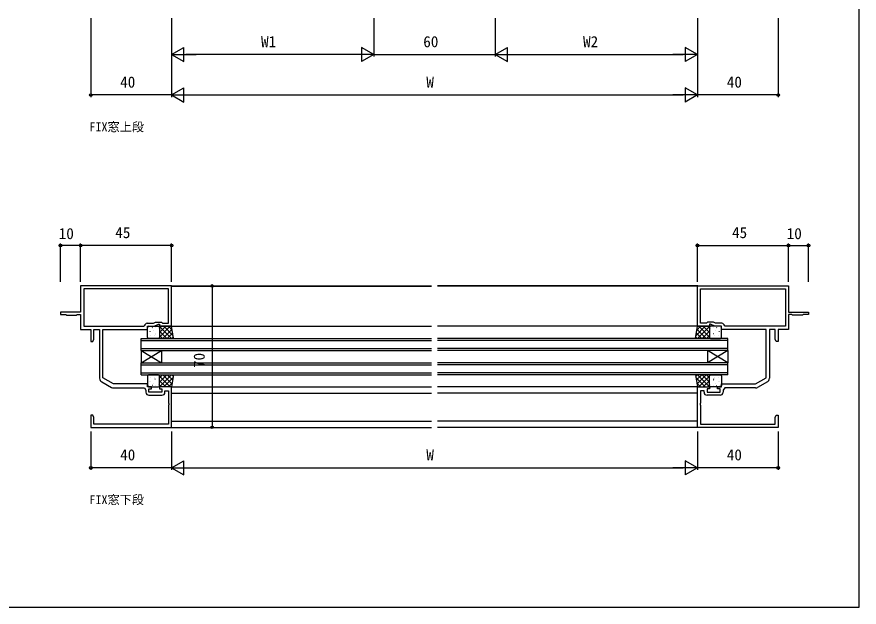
# Model space of a CAD drawing. Units: millimetres, scale not verified. Extents: x -437 to 438, y -344 to 341.
# Drawn here: x 21.8 to 438.3, y -343.6 to -51.4 of the extents above; entities that cross this region are included whole.
import ezdxf
from ezdxf.enums import TextEntityAlignment as Align

# ---------------------------------------------------------------- set-up
doc = ezdxf.new("R2010")
doc.units = ezdxf.units.MM
doc.header["$LTSCALE"] = 2
for name, color, linetype in [('0-1_USER1', 3, 'Continuous'), ('0-2_YKK_11', 7, 'Continuous'), ('0-3_YKK_12', 2, 'Continuous'), ('0-4_YKK_13', 4, 'Continuous'), ('0-6_YKK_D', 6, 'Continuous'), ('0-7_YKK_ZWAK', 7, 'Continuous')]:
    doc.layers.add(name, color=color, linetype=linetype)
doc.styles.add('ＭＳ ゴシック', font='')
doc.styles.get('ＭＳ ゴシック').set_extended_font_data('MS Gothic')

msp = doc.modelspace()

# ---------------------------------------------------------------- linework, layer by layer
at = {"layer": '0-2_YKK_11'}
for p, q in [((63.7, -232.063), (68.496, -234.832)), ((392.9, -232.063), (388.104, -234.832)), ((87.1, -238.7), (93.5, -238.7)), ((369.5, -238.7), (363.1, -238.7))]:
    msp.add_line(p, q, dxfattribs=at)
for points in [[(98.3, -184.6), (53.3, -184.6), (53.3, -197.6), (43.3, -197.6), (43.3, -198.8), (46, -198.8), (46.3, -199.1), (51.3, -199.1), (51.6, -198.8), (53.3, -198.8), (53.3, -206.1), (58.3, -206.1), (58.3, -212.1), (59.27, -212.1), (59.9, -211.009), (59.9, -206.1), (62.7, -206.1), (62.7, -230.331)], [(96.8, -186.1), (54.8, -186.1), (54.8, -204.6), (84.5, -204.6), (84.795, -204.35)], [(95, -237.2), (95, -236.6), (96.8, -236.6), (96.8, -242.642), (96.92, -242.825), (96.92, -243.375), (96.8, -243.558), (96.8, -253.1), (59.9, -253.1), (59.9, -249.691), (59.27, -248.6), (58.3, -248.6), (58.3, -254.6), (98.3, -254.6), (98.3, -234.6), (92.3, -234.6), (92.3, -235.6), (93.5, -235.6), (93.5, -237.2), (87.1, -237.2), (87.1, -235.6), (88.3, -235.6), (88.3, -234.6), (86.3, -234.6), (86.3, -233.1), (69.496, -233.1), (64.3, -230.1), (64.3, -206.1), (86.3, -206.1), (86.3, -204.6), (89.655, -204.6), (91.8, -203.6), (92.3, -203.6), (92.3, -204.6), (98.3, -204.6), (98.3, -184.6)], [(86.274, -203.1), (89.323, -203.1), (90.395, -202.6), (93.3, -202.6), (93.8, -203.1), (96.8, -203.1), (96.8, -186.1)], [(358.3, -184.6), (403.3, -184.6), (403.3, -197.6), (413.3, -197.6), (413.3, -198.8), (410.6, -198.8), (410.3, -199.1), (405.3, -199.1), (405, -198.8), (403.3, -198.8), (403.3, -206.1), (398.3, -206.1), (398.3, -212.1), (397.33, -212.1), (396.7, -211.009), (396.7, -206.1), (393.9, -206.1), (393.9, -230.331)], [(361.6, -237.2), (361.6, -236.6), (359.8, -236.6), (359.8, -242.642), (359.68, -242.825), (359.68, -243.375), (359.8, -243.558), (359.8, -253.1), (396.7, -253.1), (396.7, -249.691), (397.33, -248.6), (398.3, -248.6), (398.3, -254.6), (358.3, -254.6), (358.3, -234.6), (364.3, -234.6), (364.3, -235.6), (363.1, -235.6), (363.1, -237.2), (369.5, -237.2), (369.5, -235.6), (368.3, -235.6), (368.3, -234.6), (370.3, -234.6), (370.3, -233.1), (387.104, -233.1), (392.3, -230.1), (392.3, -206.1), (370.3, -206.1), (370.3, -204.6), (366.945, -204.6), (364.8, -203.6), (364.3, -203.6), (364.3, -204.6), (358.3, -204.6), (358.3, -184.6)], [(359.8, -186.1), (401.8, -186.1), (401.8, -204.6), (372.1, -204.6), (371.804, -204.35)], [(370.325, -203.1), (367.277, -203.1), (366.205, -202.6), (363.3, -202.6), (362.8, -203.1), (359.8, -203.1), (359.8, -186.1)], [(69.496, -235.1), (84.8, -235.1), (85.6, -236.243), (85.6, -237.2)], [(387.104, -235.1), (371.8, -235.1), (371, -236.243), (371, -237.2)]]:
    msp.add_lwpolyline(points, dxfattribs=at)
for centre, radius, start, end in [((86.274, -204.6), 1.5, 90.00001, 170.40592), ((370.325, -204.6), 1.5, 9.59408, 89.99999), ((64.7, -230.331), 2, 179.99998, 240.00001), ((391.9, -230.331), 2, 299.99999, 0.00002), ((69.496, -233.1), 2, 240, 270.00002), ((87.1, -237.2), 1.5, 180.00001, 269.99999), ((93.5, -237.2), 1.5, 270.00001, 359.99999), ((363.1, -237.2), 1.5, 180.00001, 269.99999), ((369.5, -237.2), 1.5, 270.00001, 359.99999), ((387.104, -233.1), 2, 269.99998, 300)]:
    msp.add_arc(centre, radius, start, end, dxfattribs=at)
at = {"layer": '0-3_YKK_12'}
for p, q in [((98, -184.6), (226.8, -184.6)), ((98.3, -184.8), (226.8, -184.8)), ((358.6, -184.6), (229.8, -184.6)), ((358.3, -184.8), (229.8, -184.8)), ((98.1, -204.6), (226.8, -204.6)), ((358.5, -204.6), (229.8, -204.6)), ((83.3, -216.6), (83.3, -210.6)), ((83.3, -210.6), (226.8, -210.6)), ((83.3, -211.6), (226.8, -211.6)), ((373.3, -210.6), (229.8, -210.6)), ((373.3, -211.6), (229.8, -211.6)), ((373.3, -216.6), (373.3, -210.6)), ((83.3, -215.6), (226.8, -215.6)), ((83.3, -216.6), (83.3, -222.6)), ((83.3, -216.6), (93.3, -222.6)), ((83.3, -222.6), (93.3, -216.6)), ((83.3, -216.6), (226.8, -216.6)), ((93.3, -216.6), (93.3, -222.6)), ((373.3, -215.6), (229.8, -215.6)), ((373.3, -216.6), (229.8, -216.6)), ((363.3, -216.6), (363.3, -222.6)), ((373.3, -216.6), (363.3, -222.6)), ((373.3, -222.6), (363.3, -216.6)), ((373.3, -216.6), (373.3, -222.6)), ((83.3, -228.6), (83.3, -222.6)), ((83.3, -222.6), (226.8, -222.6)), ((83.3, -223.6), (226.8, -223.6)), ((373.3, -222.6), (229.8, -222.6)), ((373.3, -223.6), (229.8, -223.6)), ((373.3, -228.6), (373.3, -222.6)), ((83.3, -227.6), (226.8, -227.6)), ((83.3, -228.6), (226.8, -228.6)), ((373.3, -227.6), (229.8, -227.6)), ((373.3, -228.6), (229.8, -228.6)), ((98.1, -234.6), (226.8, -234.6)), ((358.5, -234.6), (229.8, -234.6)), ((98.3, -237.6), (226.8, -237.6)), ((358.3, -237.6), (229.8, -237.6)), ((98.3, -251.6), (226.8, -251.6)), ((358.3, -251.6), (229.8, -251.6)), ((98, -254.6), (226.8, -254.6)), ((358.6, -254.6), (229.8, -254.6))]:
    msp.add_line(p, q, dxfattribs=at)
at = {"layer": '0-4_YKK_13'}
for p, q in [((86.3, -210.1), (86.3, -205.1)), ((86.8, -204.6), (91.8, -204.6)), ((86.864, -205.044), (86.84, -205.088)), ((87.598, -207.069), (87.574, -207.113)), ((88.018, -207.383), (88.01, -207.389)), ((88.808, -205.236), (88.72, -205.283)), ((89.488, -206.478), (89.464, -206.522)), ((90.223, -205.408), (90.215, -205.415)), ((90.333, -208.126), (90.245, -208.172)), ((91.679, -205.835), (91.655, -205.878)), ((92.112, -207.911), (92.088, -207.955)), ((92.205, -207.227), (92.198, -207.234)), ((97.634, -204.6), (92.3, -209.934)), ((95.389, -204.6), (92.3, -207.689)), ((93.144, -204.6), (92.3, -205.444)), ((98.202, -210.6), (92.3, -204.698)), ((92.3, -205.1), (92.3, -210.1)), ((95.957, -210.6), (92.3, -206.943)), ((98.526, -205.954), (93.879, -210.6)), ((99.071, -209.224), (94.447, -204.6)), ((98.846, -207.878), (96.124, -210.6)), ((98.622, -206.53), (96.692, -204.6)), ((357.529, -209.224), (362.153, -204.6)), ((357.754, -207.878), (360.476, -210.6)), ((357.978, -206.53), (359.908, -204.6)), ((358.074, -205.954), (362.721, -210.6)), ((358.398, -210.6), (364.3, -204.698)), ((358.966, -204.6), (364.3, -209.934)), ((360.643, -210.6), (364.3, -206.943)), ((361.211, -204.6), (364.3, -207.689)), ((363.456, -204.6), (364.3, -205.444)), ((364.3, -205.1), (364.3, -210.1)), ((364.395, -207.227), (364.402, -207.234)), ((364.488, -207.911), (364.512, -207.955)), ((369.8, -204.6), (364.8, -204.6)), ((364.921, -205.835), (364.945, -205.878)), ((366.267, -208.126), (366.355, -208.172)), ((366.377, -205.408), (366.385, -205.415)), ((367.112, -206.478), (367.136, -206.522)), ((367.792, -205.236), (367.88, -205.283)), ((368.582, -207.383), (368.59, -207.389)), ((369.002, -207.069), (369.026, -207.113)), ((369.736, -205.044), (369.76, -205.088)), ((370.3, -210.1), (370.3, -205.1)), ((91.8, -210.6), (86.8, -210.6)), ((88.03, -209.145), (88.006, -209.189)), ((90.038, -209.169), (90.03, -209.175)), ((90.222, -208.502), (90.198, -208.546)), ((90.654, -210.579), (90.643, -210.6)), ((93.712, -210.6), (92.3, -209.188)), ((99.167, -209.802), (98.37, -210.6)), ((357.433, -209.802), (358.23, -210.6)), ((362.888, -210.6), (364.3, -209.188)), ((364.8, -210.6), (369.8, -210.6)), ((365.946, -210.579), (365.957, -210.6)), ((366.378, -208.502), (366.402, -208.546)), ((366.562, -209.169), (366.57, -209.175)), ((368.57, -209.145), (368.594, -209.189)), ((86.3, -229.1), (86.3, -234.1)), ((91.8, -228.6), (86.8, -228.6)), ((90.654, -228.621), (90.643, -228.6)), ((98.202, -228.6), (92.3, -234.502)), ((95.957, -228.6), (92.3, -232.257)), ((93.712, -228.6), (92.3, -230.012)), ((92.3, -234.1), (92.3, -229.1)), ((98.526, -233.246), (93.879, -228.6)), ((98.846, -231.322), (96.124, -228.6)), ((99.167, -229.398), (98.37, -228.6)), ((357.433, -229.398), (358.23, -228.6)), ((357.754, -231.322), (360.476, -228.6)), ((358.074, -233.246), (362.721, -228.6)), ((358.398, -228.6), (364.3, -234.502)), ((360.643, -228.6), (364.3, -232.257)), ((362.888, -228.6), (364.3, -230.012)), ((364.3, -234.1), (364.3, -229.1)), ((364.8, -228.6), (369.8, -228.6)), ((365.946, -228.621), (365.957, -228.6)), ((370.3, -229.1), (370.3, -234.1)), ((87.598, -232.131), (87.574, -232.087)), ((88.03, -230.055), (88.006, -230.011)), ((88.018, -231.817), (88.01, -231.811)), ((89.488, -232.722), (89.464, -232.678)), ((90.038, -230.031), (90.03, -230.025)), ((90.222, -230.698), (90.198, -230.654)), ((90.333, -231.074), (90.245, -231.028)), ((92.112, -231.289), (92.088, -231.245)), ((92.205, -231.973), (92.198, -231.966)), ((97.634, -234.6), (92.3, -229.266)), ((95.389, -234.6), (92.3, -231.511)), ((99.071, -229.976), (94.447, -234.6)), ((98.622, -232.67), (96.692, -234.6)), ((357.529, -229.976), (362.153, -234.6)), ((357.978, -232.67), (359.908, -234.6)), ((358.966, -234.6), (364.3, -229.266)), ((361.211, -234.6), (364.3, -231.511)), ((364.395, -231.973), (364.402, -231.966)), ((364.488, -231.289), (364.512, -231.245)), ((366.267, -231.074), (366.355, -231.028)), ((366.378, -230.698), (366.402, -230.654)), ((366.562, -230.031), (366.57, -230.025)), ((367.112, -232.722), (367.136, -232.678)), ((368.57, -230.055), (368.594, -230.011)), ((368.582, -231.817), (368.59, -231.811)), ((369.002, -232.131), (369.026, -232.087)), ((86.8, -234.6), (91.8, -234.6)), ((86.864, -234.156), (86.84, -234.112)), ((88.808, -233.964), (88.72, -233.917)), ((90.223, -233.792), (90.215, -233.785)), ((91.679, -233.365), (91.655, -233.322)), ((93.144, -234.6), (92.3, -233.756)), ((363.456, -234.6), (364.3, -233.756)), ((369.8, -234.6), (364.8, -234.6)), ((364.921, -233.365), (364.945, -233.322)), ((366.377, -233.792), (366.385, -233.785)), ((367.792, -233.964), (367.88, -233.917)), ((369.736, -234.156), (369.76, -234.112))]:
    msp.add_line(p, q, dxfattribs=at)
for points in [[(99.3, -210.6), (98.3, -204.6), (92.3, -204.6), (92.3, -210.6)], [(357.3, -210.6), (358.3, -204.6), (364.3, -204.6), (364.3, -210.6)], [(99.3, -228.6), (98.3, -234.6), (92.3, -234.6), (92.3, -228.6)], [(357.3, -228.6), (358.3, -234.6), (364.3, -234.6), (364.3, -228.6)]]:
    msp.add_lwpolyline(points, close=True, dxfattribs=at)
for centre, start, end in [((86.8, -205.1), 90, 180), ((91.8, -205.1), 0, 90), ((364.8, -205.1), 90, 180), ((369.8, -205.1), 0, 90), ((86.8, -210.1), 180, 270), ((91.8, -210.1), 270, 0), ((364.8, -210.1), 180, 270), ((369.8, -210.1), 270, 0), ((86.8, -229.1), 90, 180), ((91.8, -229.1), 0, 90), ((364.8, -229.1), 90, 180), ((369.8, -229.1), 0, 90), ((86.8, -234.1), 180, 270), ((91.8, -234.1), 270, 0), ((364.8, -234.1), 180, 270), ((369.8, -234.1), 270, 0)]:
    msp.add_arc(centre, 0.5, start, end, dxfattribs=at)
at = {"layer": '0-6_YKK_D'}
for p, q in [((58.3, -52.1), (58.3, -91.1)), ((98.3, -52.1), (98.3, -91.1)), ((98.3, -52.1), (98.3, -71.1)), ((98.3, -52.1), (98.3, -91.1)), ((198.3, -52.1), (198.3, -71.1)), ((198.3, -52.1), (198.3, -71.1)), ((258.3, -52.1), (258.3, -71.1)), ((258.3, -52.1), (258.3, -71.1)), ((358.3, -52.1), (358.3, -91.1)), ((358.3, -52.1), (358.3, -71.1)), ((358.3, -52.1), (358.3, -91.1)), ((398.3, -52.1), (398.3, -91.1)), ((98.3, -70.1), (104.362, -66.6)), ((104.362, -73.6), (104.362, -66.6)), ((198.3, -70.1), (192.238, -66.6)), ((192.238, -66.6), (192.238, -73.6)), ((258.3, -70.1), (264.362, -66.6)), ((264.362, -73.6), (264.362, -66.6)), ((358.3, -70.1), (352.238, -66.6)), ((352.238, -66.6), (352.238, -73.6)), ((98.3, -70.1), (104.362, -73.6)), ((98.3, -70.1), (110.424, -70.1)), ((191.3, -70.1), (105.3, -70.1)), ((198.3, -70.1), (186.176, -70.1)), ((198.3, -70.1), (192.238, -73.6)), ((198.3, -70.1), (258.3, -70.1)), ((258.3, -70.1), (264.362, -73.6)), ((258.3, -70.1), (270.424, -70.1)), ((265.3, -70.1), (351.3, -70.1)), ((358.3, -70.1), (346.176, -70.1)), ((358.3, -70.1), (352.238, -73.6)), ((98.3, -90.1), (104.362, -86.6)), ((104.362, -93.6), (104.362, -86.6)), ((358.3, -90.1), (352.238, -86.6)), ((352.238, -86.6), (352.238, -93.6)), ((98.3, -90.1), (58.3, -90.1)), ((98.3, -90.1), (104.362, -93.6)), ((98.3, -90.1), (110.424, -90.1)), ((105.3, -90.1), (351.3, -90.1)), ((358.3, -90.1), (346.176, -90.1)), ((358.3, -90.1), (352.238, -93.6)), ((398.3, -90.1), (358.3, -90.1)), ((43.3, -182.6), (43.3, -163.6)), ((53.3, -164.6), (43.3, -164.6)), ((53.3, -182.6), (53.3, -163.6)), ((53.3, -182.6), (53.3, -163.6)), ((98.3, -164.6), (53.3, -164.6)), ((98.3, -182.6), (98.3, -163.6)), ((358.3, -182.6), (358.3, -163.6)), ((358.3, -164.6), (403.3, -164.6)), ((403.3, -182.6), (403.3, -163.6)), ((403.3, -182.6), (403.3, -163.6)), ((403.3, -164.6), (413.3, -164.6)), ((413.3, -182.6), (413.3, -163.6)), ((118.3, -184.6), (118.3, -254.6)), ((58.3, -256.6), (58.3, -275.6)), ((98.3, -256.6), (98.3, -275.6)), ((98.3, -256.6), (98.3, -275.6)), ((358.3, -256.6), (358.3, -275.6)), ((358.3, -256.6), (358.3, -275.6)), ((398.3, -256.6), (398.3, -275.6)), ((98.3, -274.6), (58.3, -274.6)), ((98.3, -274.6), (104.362, -271.1)), ((98.3, -274.6), (104.362, -278.1)), ((98.3, -274.6), (110.424, -274.6)), ((104.362, -278.1), (104.362, -271.1)), ((105.3, -274.6), (351.3, -274.6)), ((358.3, -274.6), (346.176, -274.6)), ((358.3, -274.6), (352.238, -271.1)), ((352.238, -271.1), (352.238, -278.1)), ((358.3, -274.6), (352.238, -278.1)), ((398.3, -274.6), (358.3, -274.6))]:
    msp.add_line(p, q, dxfattribs=at)
for centre in [(58.3, -90.1), (398.3, -90.1), (43.3, -164.6), (53.3, -164.6), (53.3, -164.6), (98.3, -164.6), (358.3, -164.6), (403.3, -164.6), (403.3, -164.6), (413.3, -164.6), (118.3, -184.6), (118.3, -254.6), (58.3, -274.6), (398.3, -274.6)]:
    msp.add_circle(centre, 0.637, dxfattribs=at)
at = {"layer": '0-7_YKK_ZWAK'}
msp.add_lwpolyline([(-436.7, -343.6), (438.3, -343.6), (438.3, 306.4)], dxfattribs=at)

# ---------------------------------------------------------------- texts
at = {"layer": '0-1_USER1', "style": 'ＭＳ ゴシック'}
for s, p in [('FIX窓上段', (57.618, -109.418)), ('FIX窓下段', (57.618, -293.918))]:
    msp.add_text(s, height=4.399, dxfattribs=at).set_placement(p, align=Align.BOTTOM_LEFT)
at = {"layer": '0-6_YKK_D', "style": 'ＭＳ ゴシック'}
for s, p in [('W1', (142.505, -68.1)), ('60', (222.739, -68.1)), ('W2', (301.759, -68.1)), ('40', (72.845, -88.1)), ('W', (224.252, -88.1)), ('40', (372.845, -88.1)), ('10', (42.462, -163.1)), ('45', (70.431, -162.6)), ('45', (375.431, -162.6)), ('10', (402.462, -163.1)), ('40', (72.845, -272.6)), ('W', (224.252, -272.6)), ('40', (372.845, -272.6))]:
    msp.add_text(s, height=5.499, dxfattribs=at).set_placement(p, align=Align.BOTTOM_LEFT)
msp.add_text('70', height=5.499, rotation=90, dxfattribs=at).set_placement((116.3, -225.225), align=Align.BOTTOM_LEFT)

doc.saveas('drawing.dxf')
